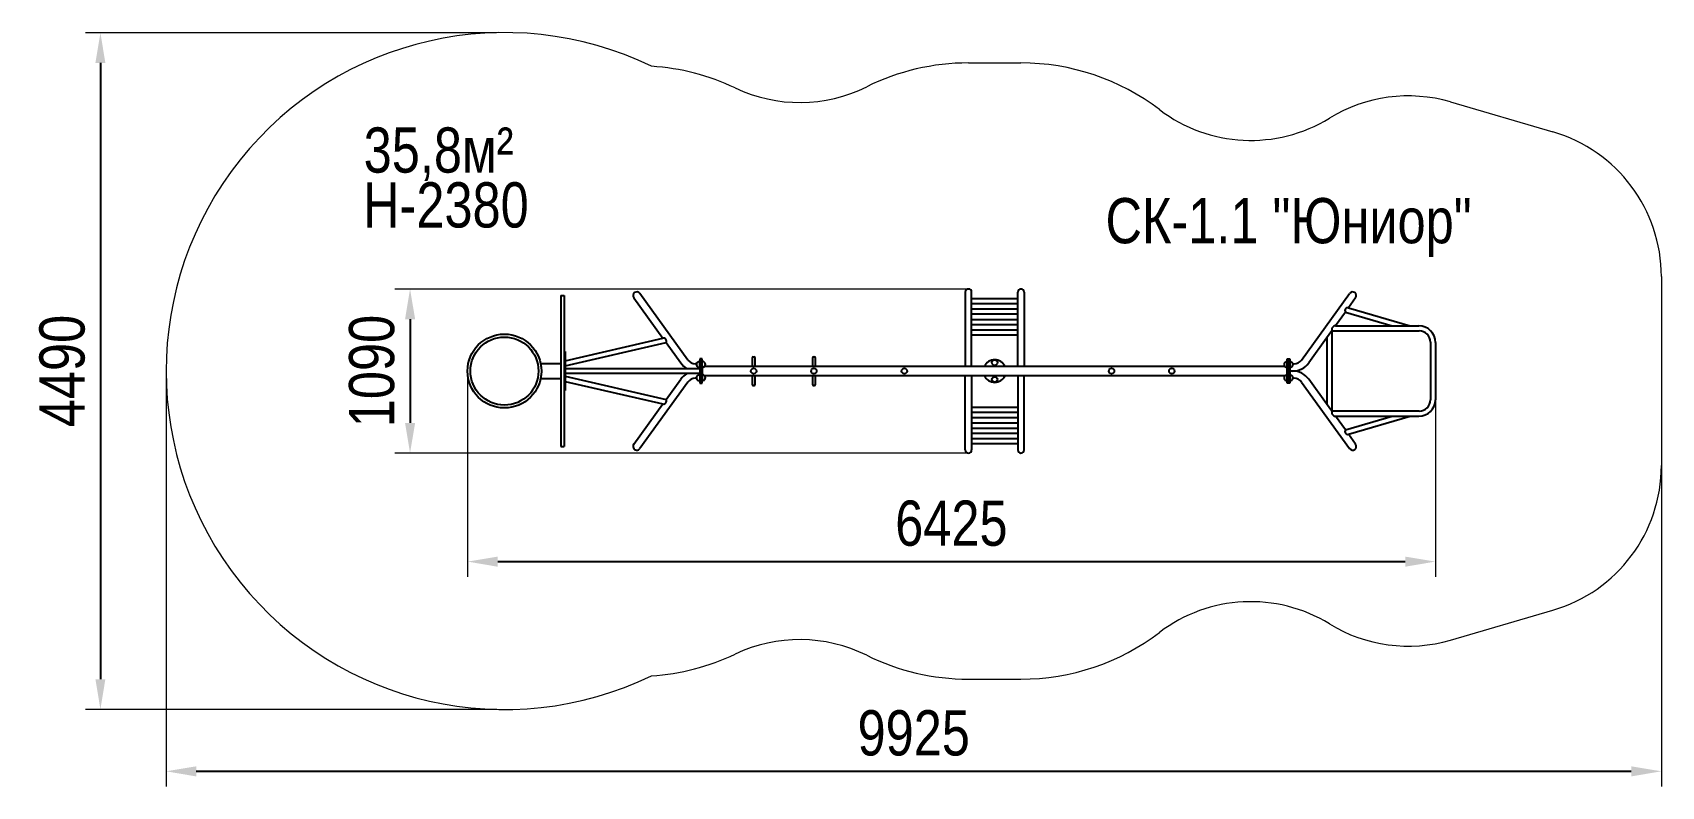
# Model space of a CAD drawing. Header units: millimetres. Extents: x -6108 to 4702, y -2538 to 2462.
import ezdxf

# ---------------------------------------------------------------- set-up
doc = ezdxf.new("R2010")
doc.units = ezdxf.units.MM
for name, color, linetype in [('DIKOM_АРТИКУЛ', 7, 'Continuous'), ('DIKOM_ЗОНА', 80, 'Continuous'), ('DIKOM_ОБЪЕКТ', 7, 'Continuous'), ('DIKOM_РАЗМЕР_ЗОНА', 7, 'Continuous'), ('DIKOM_РАЗМЕР_ОБЪЕКТА', 7, 'Continuous')]:
    doc.layers.add(name, color=color, linetype=linetype)
doc.styles.add('style1', font='arial.ttf', dxfattribs={"width": 0.8})
doc.dimstyles.new('1-50', dxfattribs={"dimtxt": 300, "dimasz": 200, "dimexe": 100, "dimexo": 0, "dimgap": 100, "dimtad": 1, "dimdec": 0, "dimtxsty": 'style1', "dimcen": 0, "dimclrd": 7, "dimclre": 7, "dimadec": 1, "dimazin": 2, "dimtfac": 1, "dimtdec": 0, "dimtmove": 0, "dimatfit": 3, "dimfxl": 0, "dimlwd": 25, "dimlwe": 18, "dimarcsym": 0})

# ---------------------------------------------------------------- blocks, each defined once
blk = doc.blocks.new('*D1')
at = {"layer": 'Defpoints', "color": 0, "transparency": 16777216}
for p in [(-3221, 221), (3202, 217), (3202, -1047)]:
    blk.add_point(p, dxfattribs=at)
at = {"layer": 'DIKOM_РАЗМЕР_ОБЪЕКТА', "color": 7, "lineweight": 18, "transparency": 16777216}
for p, q in [((-3221, 221), (-3221, -1147)), ((3202, 217), (3202, -1147))]:
    blk.add_line(p, q, dxfattribs=at)
at = {"layer": 'DIKOM_РАЗМЕР_ОБЪЕКТА', "color": 7, "lineweight": 25, "transparency": 16777216}
blk.add_line((-3021, -1047), (3002, -1047), dxfattribs=at)
at = {"layer": 'DIKOM_РАЗМЕР_ОБЪЕКТА', "color": 7, "transparency": 16777216}
for points in [[(-3021, -1014), (-3021, -1081), (-3221, -1047)], [(3002, -1014), (3002, -1081), (3202, -1047)]]:
    blk.add_solid(points, dxfattribs=at)
at = {"layer": 'DIKOM_РАЗМЕР_ОБЪЕКТА', "color": 0, "transparency": 16777216, "insert": (-10, -794), "char_height": 300, "attachment_point": 5, "style": 'style1'}
blk.add_mtext('6425', dxfattribs=at)
blk = doc.blocks.new('*D2')
at = {"layer": 'Defpoints', "color": 0, "transparency": 16777216}
for p in [(-5222, 217), (4702, 217), (4702, -2438)]:
    blk.add_point(p, dxfattribs=at)
at = {"layer": 'DIKOM_РАЗМЕР_ЗОНА', "color": 7, "lineweight": 18, "transparency": 16777216}
for p, q in [((-5222, 217), (-5222, -2538)), ((4702, 217), (4702, -2538))]:
    blk.add_line(p, q, dxfattribs=at)
at = {"layer": 'DIKOM_РАЗМЕР_ЗОНА', "color": 7, "lineweight": 25, "transparency": 16777216}
blk.add_line((-5022, -2438), (4502, -2438), dxfattribs=at)
at = {"layer": 'DIKOM_РАЗМЕР_ЗОНА', "color": 7, "transparency": 16777216}
for points in [[(-5022, -2405), (-5022, -2472), (-5222, -2438)], [(4502, -2405), (4502, -2472), (4702, -2438)]]:
    blk.add_solid(points, dxfattribs=at)
at = {"layer": 'DIKOM_РАЗМЕР_ЗОНА', "color": 0, "transparency": 16777216, "insert": (-260, -2185), "char_height": 300, "attachment_point": 5, "style": 'style1'}
blk.add_mtext('9925', dxfattribs=at)
blk = doc.blocks.new('*D0')
at = {"layer": 'Defpoints', "color": 0, "transparency": 16777216}
for p in [(104, 761), (-3603, -327), (104, -327)]:
    blk.add_point(p, dxfattribs=at)
at = {"layer": 'DIKOM_РАЗМЕР_ОБЪЕКТА', "color": 7, "lineweight": 18, "transparency": 16777216}
for p, q in [((104, 761), (-3703, 761)), ((104, -327), (-3703, -327))]:
    blk.add_line(p, q, dxfattribs=at)
at = {"layer": 'DIKOM_РАЗМЕР_ОБЪЕКТА', "color": 7, "lineweight": 25, "transparency": 16777216}
blk.add_line((-3603, 561), (-3603, -127), dxfattribs=at)
at = {"layer": 'DIKOM_РАЗМЕР_ОБЪЕКТА', "color": 7, "transparency": 16777216}
for points in [[(-3636, 561), (-3569, 561), (-3603, 761)], [(-3636, -127), (-3569, -127), (-3603, -327)]]:
    blk.add_solid(points, dxfattribs=at)
at = {"layer": 'DIKOM_РАЗМЕР_ОБЪЕКТА', "color": 0, "transparency": 16777216, "insert": (-3856, 217), "char_height": 300, "attachment_point": 5, "rotation": 90, "style": 'style1'}
blk.add_mtext('1090', dxfattribs=at)
blk = doc.blocks.new('*D3')
at = {"layer": 'Defpoints', "color": 0, "transparency": 16777216}
for p in [(-3030, 2461), (-5658, -2027), (-3028, -2027)]:
    blk.add_point(p, dxfattribs=at)
at = {"layer": 'DIKOM_РАЗМЕР_ЗОНА', "color": 7, "lineweight": 18, "transparency": 16777216}
for p, q in [((-3030, 2461), (-5758, 2461)), ((-3028, -2027), (-5758, -2027))]:
    blk.add_line(p, q, dxfattribs=at)
at = {"layer": 'DIKOM_РАЗМЕР_ЗОНА', "color": 7, "lineweight": 25, "transparency": 16777216}
blk.add_line((-5658, 2261), (-5658, -1827), dxfattribs=at)
at = {"layer": 'DIKOM_РАЗМЕР_ЗОНА', "color": 7, "transparency": 16777216}
for points in [[(-5691, 2261), (-5625, 2261), (-5658, 2461)], [(-5691, -1827), (-5625, -1827), (-5658, -2027)]]:
    blk.add_solid(points, dxfattribs=at)
at = {"layer": 'DIKOM_РАЗМЕР_ЗОНА', "color": 0, "transparency": 16777216, "insert": (-5911, 217), "char_height": 300, "attachment_point": 5, "rotation": 90, "style": 'style1'}
blk.add_mtext('4490', dxfattribs=at)

msp = doc.modelspace()

# ---------------------------------------------------------------- linework, layer by layer
at = {"layer": 'DIKOM_ЗОНА', "color": 3, "lineweight": 15}
for p, q in [((103.5, 2260.8), (451.5, 2260.8)), ((3302.3, 2001.8), (3982.7, 1803.1)), ((4702.4, 843.2), (4702.4, -409.2)), ((3302.3, -1567.8), (3982.7, -1369.1)), ((103.5, -1826.8), (451.5, -1826.8))]:
    msp.add_line(p, q, dxfattribs=at)
for centre, radius, start, end in [((-2976.5, 217), 2245, 64.22371, 295.77629), ((-2097.9, 717), 1524.8, 64.63679, 86.32892), ((103.5, 739.8), 1521, 90, 116.37306), ((451.5, 739.8), 1521, 52.76917, 90), ((-1016.4, 2998.4), 1000, 244.63679, 296.37306), ((1976.8, 2747), 1000, 232.76917, 301.50844), ((3022, 1041.9), 1000, 73.72127, 121.50844), ((3702.4, 843.2), 1000, 0, 73.72127), ((3702.4, -409.2), 1000, 286.27873, 0), ((1976.8, -2313), 1000, 58.49156, 127.23083), ((3022, -607.9), 1000, 238.49156, 286.27873), ((-1016.4, -2564.4), 1000, 63.62694, 115.36321), ((451.5, -305.8), 1521, 270, 307.23083), ((-2097.9, -283), 1524.8, 273.67108, 295.36321), ((103.5, -305.8), 1521, 243.62694, 270)]:
    msp.add_arc(centre, radius, start, end, dxfattribs=at)
at = {"layer": 'DIKOM_ОБЪЕКТ'}
for p, q in [((-2601.5, 717), (-2601.5, -283)), ((-2601.5, 717), (-2580.5, 717)), ((-2580.5, 717), (-2580.5, -283)), ((-2118, 702.4), (-1925.1, 435.5)), ((-1758.8, 289.9), (-2077.8, 731.5)), ((82.5, 739.8), (82.5, 247)), ((124.5, 247), (124.5, 739.8)), ((124.5, 698.2), (430.5, 698.2)), ((124.5, 664.7), (430.5, 664.7)), ((430.5, 247), (430.5, 739.8)), ((472.5, 739.8), (472.5, 247)), ((2313.8, 289.9), (2632.8, 731.5)), ((2673, 702.4), (2625.5, 636.8)), ((124.5, 629), (430.5, 629)), ((124.5, 596), (430.5, 596)), ((124.5, 559.7), (430.5, 559.7)), ((2604.7, 607.9), (2539, 517)), ((2604.7, 607.9), (2916.2, 517)), ((2625.5, 636.8), (3035.7, 517)), ((-2572.5, 285.6), (-1925.1, 435.5)), ((124.5, 526.2), (430.5, 526.2)), ((124.5, 490.5), (430.5, 490.5)), ((124.5, 457), (430.5, 457)), ((2480.1, 435.5), (2361.3, 270.9)), ((2514.8, 483.5), (2480.1, 435.5)), ((2481.3, 437.1), (2481.3, -3.1)), ((2514.8, 483.5), (3093.9, 483.5)), ((2514.8, 483.5), (2514.8, -49.5)), ((2539, 517), (3092.4, 517)), ((-2580.5, 347), (-2572.5, 347)), ((-2572.5, 251.2), (-1903.9, 406)), ((-2572.5, 347), (-2572.5, 87)), ((-1903.9, 406), (-1806.3, 270.9)), ((3168.9, 408.5), (3168.9, 25.5)), ((3202.4, 407), (3202.4, 27)), ((-2736.7, 267), (-2601.5, 267)), ((-2572.5, 308.8), (-2572.5, 275.2)), ((-2572.5, 233.8), (-1680.5, 233.8)), ((-1702.1, 265), (-1710.2, 265)), ((-1688.9, 279.2), (-1680.5, 279.2)), ((-1688.9, 243.2), (-1680.5, 243.2)), ((-1672.5, 297), (-1680.5, 297)), ((-1680.5, 297), (-1680.5, 137)), ((-1680.5, 243.2), (-1680.5, 279.2)), ((-1664.5, 297), (-1672.5, 297)), ((-1672.5, 297), (-1672.5, 137)), ((-1672.5, 137), (-1672.5, 297)), ((-1664.5, 137), (-1664.5, 297)), ((-1664.5, 243.2), (-1664.5, 279.2)), ((-1656.1, 279.2), (-1664.5, 279.2)), ((-1664.5, 247), (-1664.5, 187)), ((-1664.5, 187), (-1664.5, 247)), ((-1664.5, 247), (-1664.5, 187)), ((-1656.1, 243.2), (-1664.5, 243.2)), ((2204, 247), (-1649, 247)), ((-1332.9, 304), (-1332.9, 247)), ((-1324.9, 312), (-1319.9, 312)), ((-1311.9, 247), (-1311.9, 304)), ((-932.9, 304), (-932.9, 247)), ((-924.9, 312), (-919.9, 312)), ((-911.9, 247), (-911.9, 304)), ((2211.1, 279.2), (2219.5, 279.2)), ((2211.1, 243.2), (2219.5, 243.2)), ((2219.5, 137), (2219.5, 297)), ((2219.5, 297), (2227.5, 297)), ((2219.5, 137), (2219.5, 297)), ((2219.5, 297), (2227.5, 297)), ((2219.5, 243.2), (2219.5, 279.2)), ((2219.5, 187), (2219.5, 247)), ((2219.5, 247), (2219.5, 187)), ((2227.5, 297), (2227.5, 137)), ((2227.5, 137), (2227.5, 297)), ((2227.5, 297), (2235.5, 297)), ((2227.5, 297), (2227.5, 137)), ((2227.5, 137), (2227.5, 297)), ((2227.5, 297), (2235.5, 297)), ((2235.5, 297), (2235.5, 137)), ((2235.5, 297), (2235.5, 137)), ((2235.5, 243.2), (2235.5, 279.2)), ((2243.9, 279.2), (2235.5, 279.2)), ((2243.9, 243.2), (2235.5, 243.2)), ((2255.9, 217), (2235.5, 217)), ((2257.1, 265), (2265.2, 265)), ((-2736.7, 167), (-2601.5, 167)), ((-1680.5, 200.2), (-2572.5, 200.2)), ((-2572.5, 182.8), (-1903.9, 28)), ((-2572.5, 148.4), (-1925.1, -1.5)), ((-1758.8, 144.1), (-2077.8, -297.5)), ((-1903.9, 28), (-1806.3, 163.1)), ((-1702.1, 169), (-1710.2, 169)), ((-1688.9, 190.8), (-1680.5, 190.8)), ((-1688.9, 154.8), (-1680.5, 154.8)), ((-1680.5, 190.8), (-1680.5, 154.8)), ((-1680.5, 137), (-1672.5, 137)), ((-1672.5, 137), (-1664.5, 137)), ((-1664.5, 190.8), (-1664.5, 154.8)), ((-1656.1, 190.8), (-1664.5, 190.8)), ((-1656.1, 154.8), (-1664.5, 154.8)), ((-1649, 187), (-1299, 187)), ((-1332.9, 187), (-1332.9, 130)), ((-1324.9, 122), (-1319.9, 122)), ((-1311.9, 130), (-1311.9, 187)), ((-1299, 187), (-940.5, 187)), ((-946, 187), (2204, 187)), ((-932.9, 187), (-932.9, 130)), ((-924.9, 122), (-919.9, 122)), ((-911.9, 130), (-911.9, 187)), ((82.5, -305.8), (82.5, 187)), ((124.5, 187), (124.5, -305.8)), ((301.5, 187), (2204, 187)), ((430.5, 187), (430.5, -305.8)), ((472.5, -305.8), (472.5, 187)), ((2211.1, 190.8), (2219.5, 190.8)), ((2211.1, 154.8), (2219.5, 154.8)), ((2219.5, 190.8), (2219.5, 154.8)), ((2227.5, 137), (2219.5, 137)), ((2227.5, 137), (2219.5, 137)), ((2235.5, 137), (2227.5, 137)), ((2235.5, 137), (2227.5, 137)), ((2235.5, 190.8), (2235.5, 154.8)), ((2243.9, 190.8), (2235.5, 190.8)), ((2243.9, 154.8), (2235.5, 154.8)), ((2265.2, 169), (2257.1, 169)), ((2313.8, 144.1), (2632.8, -297.5)), ((2480.1, -1.5), (2361.3, 163.1)), ((-2580.5, 87), (-2572.5, 87)), ((-2118, -268.4), (-1925.1, -1.5)), ((124.5, -23), (430.5, -23)), ((124.5, -56.5), (430.5, -56.5)), ((124.5, -92.2), (430.5, -92.2)), ((2514.8, -49.5), (2480.1, -1.5)), ((3093.9, -49.5), (2514.8, -49.5)), ((2539, -83), (3092.4, -83)), ((2604.7, -173.9), (2539, -83)), ((2604.7, -173.9), (2916.2, -83)), ((2625.5, -202.8), (3035.7, -83)), ((124.5, -125.7), (430.5, -125.7)), ((124.5, -162), (430.5, -162)), ((124.5, -195), (430.5, -195)), ((2673, -268.4), (2625.5, -202.8)), ((-2601.5, -283), (-2580.5, -283)), ((124.5, -230.7), (430.5, -230.7)), ((124.5, -264.2), (430.5, -264.2))]:
    msp.add_line(p, q, dxfattribs=at)
for centre, radius in [((-2976.5, 217), 245), ((-2976.5, 217), 225.8), ((-1322.5, 217), 18), ((-922.5, 217), 18), ((-322.5, 217), 18), ((277.5, 272.8), 18), ((1052.8, 217), 18), ((1452.7, 217), 18), ((277.5, 161.2), 18), ((277.5, 161.2), 18)]:
    msp.add_circle(centre, radius, dxfattribs=at)
for centre, radius, start, end in [((103.5, 739.8), 21, 0, 180), ((451.5, 739.8), 21, 0, 180), ((-2097.9, 717), 24.8, 35.84083, 215.84083), ((2652.9, 717), 24.8, 324.15917, 144.15917), ((2620.9, 618.2), 19.1, 75.89334, 212.42499), ((-1921.1, 416), 19.9, 329.85664, 101.82503), ((2540.5, 490.5), 26.6, 93.15185, 195.16649), ((3092.4, 407), 110, 0, 90), ((3093.9, 408.5), 75, 0, 90), ((-1700.9, 347), 130, 215.84083, 240.593), ((-1710.2, 325), 60, 215.84083, 270), ((-1683.8, 261.2), 18.7, 105.67533, 254.32467), ((-1661.2, 261.2), 18.7, 285.67533, 74.32467), ((-1324.9, 304), 8, 90, 180), ((-1319.9, 304), 8, 0, 90), ((-924.9, 304), 8, 90, 180), ((-919.9, 304), 8, 0, 90), ((277.5, 217), 75, 23.57818, 156.42182), ((2216.2, 261.2), 18.7, 105.67533, 254.32467), ((2238.8, 261.2), 18.7, 285.67533, 74.32467), ((2255.9, 347), 130, 270, 324.15917), ((2255.9, 87), 130, 35.84083, 90), ((2265.2, 325), 60, 270, 324.15917), ((-1700.9, 87), 130, 119.407, 144.15917), ((-1710.2, 109), 60, 90, 144.15917), ((-1683.8, 172.8), 18.7, 105.67533, 254.32467), ((-1661.2, 172.8), 18.7, 285.67533, 74.32467), ((-1324.9, 130), 8, 180, 270), ((-1319.9, 130), 8, 270, 0), ((-924.9, 130), 8, 180, 270), ((-919.9, 130), 8, 270, 0), ((277.5, 217), 75, 203.57818, 336.42182), ((2216.2, 172.8), 18.7, 105.67533, 254.32467), ((2238.8, 172.8), 18.7, 285.67533, 74.32467), ((2265.2, 109), 60, 35.84083, 90), ((-1921.1, 18), 19.9, 258.17497, 30.14336), ((3092.4, 27), 110, 270, 0), ((3093.9, 25.5), 75, 270, 0), ((2540.5, -56.5), 26.6, 164.83351, 266.84815), ((2620.9, -184.2), 19.1, 147.57501, 284.10666), ((-2097.9, -283), 24.8, 144.15917, 324.15917), ((103.5, -305.8), 21, 180, 0), ((451.5, -305.8), 21, 180, 0), ((2652.9, -283), 24.8, 215.84083, 35.84083)]:
    msp.add_arc(centre, radius, start, end, dxfattribs=at)

# ---------------------------------------------------------------- texts
at = {"layer": 'DIKOM_АРТИКУЛ', "color": 7, "linetype": 'Continuous', "lineweight": 15, "insert": (1012.9, 1364.4), "char_height": 300, "attachment_point": 1, "style": 'style1'}
msp.add_mtext_dynamic_manual_height_columns('СК-1.1 "Юниор"', width=6012.174, gutter_width=12.5, heights=[0], dxfattribs=at)
at = {"layer": 'DIKOM_РАЗМЕР_ОБЪЕКТА', "char_height": 300, "attachment_point": 1, "style": 'style1'}
for s, insert in [('35,8м²', (-3910.7, 1833)), ('H-2380', (-3914.8, 1469))]:
    msp.add_mtext_dynamic_manual_height_columns(s, width=4694.74, gutter_width=12.5, heights=[0], dxfattribs=dict(at, insert=insert))

# ---------------------------------------------------------------- dimensions: what is measured, and where the dimension line sits
at = {"layer": 'DIKOM_РАЗМЕР_ЗОНА'}
dim = msp.add_linear_dim(base=(-5658.1, -2027.4), p1=(-3030, 2461.4), p2=(-3028.2, -2027.4), angle=90, text='4490', dimstyle='1-50', dxfattribs=at)
dim.commit()
dim.dimension.update_dxf_attribs({"geometry": '*D3', "text_midpoint": (-5658.1, 217), "dimtype": 160})
dim = msp.add_linear_dim(base=(4702.4, -2438.2), p1=(-5221.5, 217), p2=(4702.4, 217), text='9925', dimstyle='1-50', dxfattribs=at)
dim.commit()
dim.dimension.update_dxf_attribs({"geometry": '*D2', "text_midpoint": (-259.5, -2438.2), "dimtype": 160})
at = {"layer": 'DIKOM_РАЗМЕР_ОБЪЕКТА'}
dim = msp.add_linear_dim(base=(-3602.7, -326.8), p1=(103.5, 760.8), p2=(103.5, -326.8), angle=90, text='1090', dimstyle='1-50', dxfattribs=at)
dim.commit()
dim.dimension.update_dxf_attribs({"geometry": '*D0', "text_midpoint": (-3602.7, 217), "dimtype": 160})
dim = msp.add_linear_dim(base=(3202.4, -1047.2), p1=(-3221.5, 220.5), p2=(3202.4, 217), text='6425', dimstyle='1-50', dxfattribs=at)
dim.commit()
dim.dimension.update_dxf_attribs({"geometry": '*D1', "text_midpoint": (-9.5, -1047.2), "dimtype": 160})

doc.saveas('drawing.dxf')
